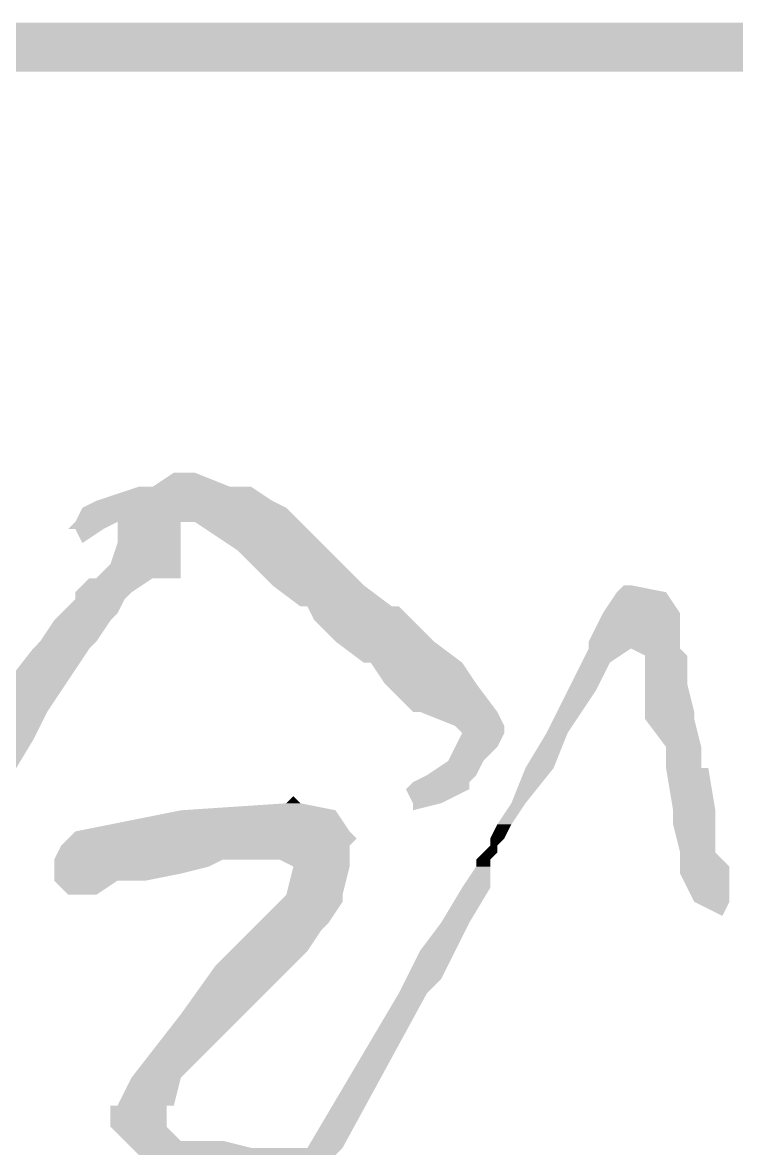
# Model space of a CAD drawing. Header units: millimetres. Extents: x 24 to 410, y 10 to 282.
# Drawn here: x 328.65 to 332.95, y 15.3 to 22.1 of the extents above; entities that cross this region are included whole.
import ezdxf

# ---------------------------------------------------------------- set-up
doc = ezdxf.new("R2010")
doc.units = ezdxf.units.MM
doc.layers.add('Watermark', color=7, linetype='Continuous')

msp = doc.modelspace()

# ---------------------------------------------------------------- hatches: boundary and pattern name
h = msp.add_hatch(color=7)
h.dxf.hatch_style = 2
h.paths.add_polyline_path([(30.098965, 22.098), (30.098965, 21.801667), (410.082965, 22.098)])
h = msp.add_hatch(color=7)
h.dxf.hatch_style = 2
h.paths.add_polyline_path([(30.098965, 21.801667), (410.082965, 22.098), (410.082965, 21.801667)])
at = {"layer": 'Watermark'}
h = msp.add_hatch(color=7, dxfattribs=at)
h.dxf.hatch_style = 2
h.paths.add_polyline_path([(329.565, 19.388667), (329.438, 19.304), (329.903667, 19.304)])
h = msp.add_hatch(color=7, dxfattribs=at)
h.dxf.hatch_style = 2
h.paths.add_polyline_path([(329.565, 19.388667), (329.692, 19.388667), (329.903667, 19.304)])
h = msp.add_hatch(color=7, dxfattribs=at)
h.dxf.hatch_style = 2
h.paths.add_polyline_path([(329.353333, 19.304), (329.099333, 19.219333), (330.157667, 19.219333)])
h = msp.add_hatch(color=7, dxfattribs=at)
h.dxf.hatch_style = 2
h.paths.add_polyline_path([(329.438, 19.304), (329.353333, 19.304), (330.030667, 19.304)])
h = msp.add_hatch(color=7, dxfattribs=at)
h.dxf.hatch_style = 2
h.paths.add_polyline_path([(329.353333, 19.304), (330.030667, 19.304), (330.157667, 19.219333)])
h = msp.add_hatch(color=7, dxfattribs=at)
h.dxf.hatch_style = 2
h.paths.add_polyline_path([(329.438, 19.304), (330.030667, 19.304)])
h = msp.add_hatch(color=7, dxfattribs=at)
h.dxf.hatch_style = 2
h.paths.add_polyline_path([(329.014667, 19.177), (328.972333, 19.092333), (330.327, 19.092333)])
h = msp.add_hatch(color=7, dxfattribs=at)
h.dxf.hatch_style = 2
h.paths.add_polyline_path([(329.099333, 19.219333), (329.014667, 19.177), (330.242333, 19.177)])
h = msp.add_hatch(color=7, dxfattribs=at)
h.dxf.hatch_style = 2
h.paths.add_polyline_path([(329.014667, 19.177), (330.242333, 19.177), (330.327, 19.092333)])
h = msp.add_hatch(color=7, dxfattribs=at)
h.dxf.hatch_style = 2
h.paths.add_polyline_path([(329.099333, 19.219333), (330.157667, 19.219333), (330.242333, 19.177)])
h = msp.add_hatch(color=7, dxfattribs=at)
h.dxf.hatch_style = 2
h.paths.add_polyline_path([(328.972333, 19.092333), (328.93, 19.05), (329.141667, 19.05)])
h = msp.add_hatch(color=7, dxfattribs=at)
h.dxf.hatch_style = 2
h.paths.add_polyline_path([(328.93, 19.05), (329.141667, 19.05)])
h = msp.add_hatch(color=7, dxfattribs=at)
h.dxf.hatch_style = 2
h.paths.add_polyline_path([(328.93, 19.05), (329.141667, 19.05)])
h = msp.add_hatch(color=7, dxfattribs=at)
h.dxf.hatch_style = 2
h.paths.add_polyline_path([(328.972333, 19.092333), (329.226333, 19.092333), (329.141667, 19.05)])
h = msp.add_hatch(color=7, dxfattribs=at)
h.dxf.hatch_style = 2
h.paths.add_polyline_path([(328.972333, 19.05), (329.014667, 18.965333)])
h = msp.add_hatch(color=7, dxfattribs=at)
h.dxf.hatch_style = 2
h.paths.add_polyline_path([(328.972333, 19.05), (329.141667, 19.05), (329.014667, 18.965333)])
h = msp.add_hatch(color=7, dxfattribs=at)
h.dxf.hatch_style = 2
h.paths.add_polyline_path([(329.226333, 19.092333), (330.327, 19.092333)])
h = msp.add_hatch(color=7, dxfattribs=at)
h.dxf.hatch_style = 2
h.paths.add_polyline_path([(329.226333, 19.092333), (330.327, 19.092333)])
h = msp.add_hatch(color=7, dxfattribs=at)
h.dxf.hatch_style = 2
h.paths.add_polyline_path([(329.226333, 19.092333), (329.226333, 19.007667), (329.607333, 19.007667)])
h = msp.add_hatch(color=7, dxfattribs=at)
h.dxf.hatch_style = 2
h.paths.add_polyline_path([(329.226333, 19.092333), (329.607333, 19.092333), (329.607333, 19.007667)])
h = msp.add_hatch(color=7, dxfattribs=at)
h.dxf.hatch_style = 2
h.paths.add_polyline_path([(329.692, 19.092333), (329.946, 18.923), (330.496333, 18.923)])
h = msp.add_hatch(color=7, dxfattribs=at)
h.dxf.hatch_style = 2
h.paths.add_polyline_path([(329.692, 19.092333), (330.327, 19.092333), (330.496333, 18.923)])
h = msp.add_hatch(color=7, dxfattribs=at)
h.dxf.hatch_style = 2
h.paths.add_polyline_path([(329.226333, 18.965333), (329.184, 18.838333), (329.607333, 18.838333)])
h = msp.add_hatch(color=7, dxfattribs=at)
h.dxf.hatch_style = 2
h.paths.add_polyline_path([(329.226333, 19.007667), (329.226333, 18.965333), (329.607333, 18.965333)])
h = msp.add_hatch(color=7, dxfattribs=at)
h.dxf.hatch_style = 2
h.paths.add_polyline_path([(329.226333, 19.007667), (329.607333, 19.007667), (329.607333, 18.965333)])
h = msp.add_hatch(color=7, dxfattribs=at)
h.dxf.hatch_style = 2
h.paths.add_polyline_path([(329.226333, 18.965333), (329.607333, 18.965333), (329.607333, 18.838333)])
h = msp.add_hatch(color=7, dxfattribs=at)
h.dxf.hatch_style = 2
h.paths.add_polyline_path([(329.946, 18.923), (330.030667, 18.838333), (330.581, 18.838333)])
h = msp.add_hatch(color=7, dxfattribs=at)
h.dxf.hatch_style = 2
h.paths.add_polyline_path([(329.946, 18.923), (330.496333, 18.923), (330.581, 18.838333)])
h = msp.add_hatch(color=7, dxfattribs=at)
h.dxf.hatch_style = 2
h.paths.add_polyline_path([(329.184, 18.838333), (329.099333, 18.753667), (329.607333, 18.753667)])
h = msp.add_hatch(color=7, dxfattribs=at)
h.dxf.hatch_style = 2
h.paths.add_polyline_path([(329.184, 18.838333), (329.607333, 18.838333), (329.607333, 18.753667)])
h = msp.add_hatch(color=7, dxfattribs=at)
h.dxf.hatch_style = 2
h.paths.add_polyline_path([(330.030667, 18.838333), (330.581, 18.838333)])
h = msp.add_hatch(color=7, dxfattribs=at)
h.dxf.hatch_style = 2
h.paths.add_polyline_path([(330.030667, 18.838333), (330.581, 18.838333)])
h = msp.add_hatch(color=7, dxfattribs=at)
h.dxf.hatch_style = 2
h.paths.add_polyline_path([(330.030667, 18.838333), (330.157667, 18.711333), (330.708, 18.711333)])
h = msp.add_hatch(color=7, dxfattribs=at)
h.dxf.hatch_style = 2
h.paths.add_polyline_path([(330.030667, 18.838333), (330.581, 18.838333), (330.708, 18.711333)])
h = msp.add_hatch(color=7, dxfattribs=at)
h.dxf.hatch_style = 2
h.paths.add_polyline_path([(329.057, 18.753667), (328.972333, 18.669), (329.311, 18.669)])
h = msp.add_hatch(color=7, dxfattribs=at)
h.dxf.hatch_style = 2
h.paths.add_polyline_path([(329.099333, 18.753667), (329.057, 18.753667), (329.438, 18.753667)])
h = msp.add_hatch(color=7, dxfattribs=at)
h.dxf.hatch_style = 2
h.paths.add_polyline_path([(329.057, 18.753667), (329.438, 18.753667), (329.311, 18.669)])
h = msp.add_hatch(color=7, dxfattribs=at)
h.dxf.hatch_style = 2
h.paths.add_polyline_path([(329.099333, 18.753667), (329.565, 18.753667)])
h = msp.add_hatch(color=7, dxfattribs=at)
h.dxf.hatch_style = 2
h.paths.add_polyline_path([(329.099333, 18.753667), (329.607333, 18.753667), (329.565, 18.753667)])
h = msp.add_hatch(color=7, dxfattribs=at)
h.dxf.hatch_style = 2
h.paths.add_polyline_path([(329.099333, 18.753667), (329.565, 18.753667), (329.438, 18.753667)])
h = msp.add_hatch(color=7, dxfattribs=at)
h.dxf.hatch_style = 2
h.paths.add_polyline_path([(330.157667, 18.711333), (330.708, 18.711333)])
h = msp.add_hatch(color=7, dxfattribs=at)
h.dxf.hatch_style = 2
h.paths.add_polyline_path([(330.157667, 18.711333), (330.708, 18.711333)])
h = msp.add_hatch(color=7, dxfattribs=at)
h.dxf.hatch_style = 2
h.paths.add_polyline_path([(330.157667, 18.711333), (330.327, 18.584333), (330.877333, 18.584333)])
h = msp.add_hatch(color=7, dxfattribs=at)
h.dxf.hatch_style = 2
h.paths.add_polyline_path([(330.157667, 18.711333), (330.708, 18.711333), (330.877333, 18.584333)])
h = msp.add_hatch(color=7, dxfattribs=at)
h.dxf.hatch_style = 2
h.paths.add_polyline_path([(332.274333, 18.711333), (332.232, 18.669), (332.528333, 18.669)])
h = msp.add_hatch(color=7, dxfattribs=at)
h.dxf.hatch_style = 2
h.paths.add_polyline_path([(332.274333, 18.711333), (332.316667, 18.711333)])
h = msp.add_hatch(color=7, dxfattribs=at)
h.dxf.hatch_style = 2
h.paths.add_polyline_path([(332.274333, 18.711333), (332.316667, 18.711333), (332.528333, 18.669)])
h = msp.add_hatch(color=7, dxfattribs=at)
h.dxf.hatch_style = 2
h.paths.add_polyline_path([(328.972333, 18.626667), (328.887667, 18.542), (329.226333, 18.542)])
h = msp.add_hatch(color=7, dxfattribs=at)
h.dxf.hatch_style = 2
h.paths.add_polyline_path([(328.972333, 18.669), (328.972333, 18.626667), (329.268667, 18.626667)])
h = msp.add_hatch(color=7, dxfattribs=at)
h.dxf.hatch_style = 2
h.paths.add_polyline_path([(328.972333, 18.669), (329.311, 18.669), (329.268667, 18.626667)])
h = msp.add_hatch(color=7, dxfattribs=at)
h.dxf.hatch_style = 2
h.paths.add_polyline_path([(328.972333, 18.626667), (329.268667, 18.626667), (329.226333, 18.542)])
h = msp.add_hatch(color=7, dxfattribs=at)
h.dxf.hatch_style = 2
h.paths.add_polyline_path([(332.232, 18.669), (332.147333, 18.542), (332.613, 18.542)])
h = msp.add_hatch(color=7, dxfattribs=at)
h.dxf.hatch_style = 2
h.paths.add_polyline_path([(332.232, 18.669), (332.528333, 18.669), (332.613, 18.542)])
h = msp.add_hatch(color=7, dxfattribs=at)
h.dxf.hatch_style = 2
h.paths.add_polyline_path([(330.327, 18.584333), (330.919667, 18.584333)])
h = msp.add_hatch(color=7, dxfattribs=at)
h.dxf.hatch_style = 2
h.paths.add_polyline_path([(330.327, 18.584333), (330.919667, 18.584333)])
h = msp.add_hatch(color=7, dxfattribs=at)
h.dxf.hatch_style = 2
h.paths.add_polyline_path([(330.369333, 18.584333), (330.411667, 18.499667), (331.004333, 18.499667)])
h = msp.add_hatch(color=7, dxfattribs=at)
h.dxf.hatch_style = 2
h.paths.add_polyline_path([(330.369333, 18.584333), (330.919667, 18.584333), (331.004333, 18.499667)])
h = msp.add_hatch(color=7, dxfattribs=at)
h.dxf.hatch_style = 2
h.paths.add_polyline_path([(328.845333, 18.499667), (328.760667, 18.372667), (329.099333, 18.372667)])
h = msp.add_hatch(color=7, dxfattribs=at)
h.dxf.hatch_style = 2
h.paths.add_polyline_path([(328.887667, 18.542), (328.845333, 18.499667), (329.184, 18.499667)])
h = msp.add_hatch(color=7, dxfattribs=at)
h.dxf.hatch_style = 2
h.paths.add_polyline_path([(328.845333, 18.499667), (329.184, 18.499667), (329.099333, 18.372667)])
h = msp.add_hatch(color=7, dxfattribs=at)
h.dxf.hatch_style = 2
h.paths.add_polyline_path([(328.887667, 18.542), (329.226333, 18.542), (329.184, 18.499667)])
h = msp.add_hatch(color=7, dxfattribs=at)
h.dxf.hatch_style = 2
h.paths.add_polyline_path([(330.411667, 18.499667), (330.496333, 18.415), (331.089, 18.415)])
h = msp.add_hatch(color=7, dxfattribs=at)
h.dxf.hatch_style = 2
h.paths.add_polyline_path([(330.411667, 18.499667), (331.004333, 18.499667), (331.089, 18.415)])
h = msp.add_hatch(color=7, dxfattribs=at)
h.dxf.hatch_style = 2
h.paths.add_polyline_path([(332.147333, 18.542), (332.062667, 18.372667), (332.613, 18.372667)])
h = msp.add_hatch(color=7, dxfattribs=at)
h.dxf.hatch_style = 2
h.paths.add_polyline_path([(332.147333, 18.542), (332.613, 18.542), (332.613, 18.372667)])
h = msp.add_hatch(color=7, dxfattribs=at)
h.dxf.hatch_style = 2
h.paths.add_polyline_path([(330.496333, 18.415), (330.538667, 18.372667), (331.131333, 18.372667)])
h = msp.add_hatch(color=7, dxfattribs=at)
h.dxf.hatch_style = 2
h.paths.add_polyline_path([(330.496333, 18.415), (331.089, 18.415), (331.131333, 18.372667)])
h = msp.add_hatch(color=7, dxfattribs=at)
h.dxf.hatch_style = 2
h.paths.add_polyline_path([(328.760667, 18.372667), (328.718333, 18.330333), (329.057, 18.330333)])
h = msp.add_hatch(color=7, dxfattribs=at)
h.dxf.hatch_style = 2
h.paths.add_polyline_path([(328.760667, 18.372667), (329.099333, 18.372667), (329.057, 18.330333)])
h = msp.add_hatch(color=7, dxfattribs=at)
h.dxf.hatch_style = 2
h.paths.add_polyline_path([(330.538667, 18.372667), (330.708, 18.245667), (331.300667, 18.245667)])
h = msp.add_hatch(color=7, dxfattribs=at)
h.dxf.hatch_style = 2
h.paths.add_polyline_path([(330.538667, 18.372667), (331.131333, 18.372667), (331.300667, 18.245667)])
h = msp.add_hatch(color=7, dxfattribs=at)
h.dxf.hatch_style = 2
h.paths.add_polyline_path([(332.062667, 18.372667), (332.062667, 18.330333), (332.613, 18.330333)])
h = msp.add_hatch(color=7, dxfattribs=at)
h.dxf.hatch_style = 2
h.paths.add_polyline_path([(332.062667, 18.372667), (332.613, 18.372667), (332.613, 18.330333)])
h = msp.add_hatch(color=7, dxfattribs=at)
h.dxf.hatch_style = 2
h.paths.add_polyline_path([(328.718333, 18.330333), (328.422, 17.949333), (328.803, 17.949333)])
h = msp.add_hatch(color=7, dxfattribs=at)
h.dxf.hatch_style = 2
h.paths.add_polyline_path([(328.718333, 18.330333), (329.057, 18.330333), (328.803, 17.949333)])
h = msp.add_hatch(color=7, dxfattribs=at)
h.dxf.hatch_style = 2
h.paths.add_polyline_path([(332.062667, 18.330333), (332.020333, 18.245667), (332.189667, 18.245667)])
h = msp.add_hatch(color=7, dxfattribs=at)
h.dxf.hatch_style = 2
h.paths.add_polyline_path([(332.062667, 18.330333), (332.316667, 18.330333), (332.189667, 18.245667)])
h = msp.add_hatch(color=7, dxfattribs=at)
h.dxf.hatch_style = 2
h.paths.add_polyline_path([(332.316667, 18.330333), (332.401333, 18.288), (332.655333, 18.288)])
h = msp.add_hatch(color=7, dxfattribs=at)
h.dxf.hatch_style = 2
h.paths.add_polyline_path([(332.316667, 18.330333), (332.613, 18.330333), (332.655333, 18.288)])
h = msp.add_hatch(color=7, dxfattribs=at)
h.dxf.hatch_style = 2
h.paths.add_polyline_path([(332.401333, 18.288), (332.401333, 18.161), (332.655333, 18.161)])
h = msp.add_hatch(color=7, dxfattribs=at)
h.dxf.hatch_style = 2
h.paths.add_polyline_path([(332.401333, 18.288), (332.655333, 18.288), (332.655333, 18.161)])
h = msp.add_hatch(color=7, dxfattribs=at)
h.dxf.hatch_style = 2
h.paths.add_polyline_path([(330.708, 18.245667), (331.300667, 18.245667)])
h = msp.add_hatch(color=7, dxfattribs=at)
h.dxf.hatch_style = 2
h.paths.add_polyline_path([(330.708, 18.245667), (331.300667, 18.245667)])
h = msp.add_hatch(color=7, dxfattribs=at)
h.dxf.hatch_style = 2
h.paths.add_polyline_path([(330.750333, 18.245667), (330.835, 18.118667), (331.385333, 18.118667)])
h = msp.add_hatch(color=7, dxfattribs=at)
h.dxf.hatch_style = 2
h.paths.add_polyline_path([(330.750333, 18.245667), (331.300667, 18.245667), (331.385333, 18.118667)])
h = msp.add_hatch(color=7, dxfattribs=at)
h.dxf.hatch_style = 2
h.paths.add_polyline_path([(332.020333, 18.245667), (331.935667, 18.076333), (332.105, 18.076333)])
h = msp.add_hatch(color=7, dxfattribs=at)
h.dxf.hatch_style = 2
h.paths.add_polyline_path([(332.020333, 18.245667), (332.189667, 18.245667), (332.105, 18.076333)])
h = msp.add_hatch(color=7, dxfattribs=at)
h.dxf.hatch_style = 2
h.paths.add_polyline_path([(332.401333, 18.161), (332.401333, 18.118667), (332.655333, 18.118667)])
h = msp.add_hatch(color=7, dxfattribs=at)
h.dxf.hatch_style = 2
h.paths.add_polyline_path([(332.401333, 18.161), (332.655333, 18.161), (332.655333, 18.118667)])
h = msp.add_hatch(color=7, dxfattribs=at)
h.dxf.hatch_style = 2
h.paths.add_polyline_path([(330.835, 18.118667), (331.385333, 18.118667)])
h = msp.add_hatch(color=7, dxfattribs=at)
h.dxf.hatch_style = 2
h.paths.add_polyline_path([(330.835, 18.118667), (331.385333, 18.118667)])
h = msp.add_hatch(color=7, dxfattribs=at)
h.dxf.hatch_style = 2
h.paths.add_polyline_path([(330.835, 18.118667), (331.004333, 17.949333), (331.512333, 17.949333)])
h = msp.add_hatch(color=7, dxfattribs=at)
h.dxf.hatch_style = 2
h.paths.add_polyline_path([(330.835, 18.118667), (331.385333, 18.118667), (331.512333, 17.949333)])
h = msp.add_hatch(color=7, dxfattribs=at)
h.dxf.hatch_style = 2
h.paths.add_polyline_path([(331.935667, 18.076333), (331.808667, 17.822333), (331.935667, 17.822333)])
h = msp.add_hatch(color=7, dxfattribs=at)
h.dxf.hatch_style = 2
h.paths.add_polyline_path([(331.935667, 18.076333), (332.105, 18.076333), (331.935667, 17.822333)])
h = msp.add_hatch(color=7, dxfattribs=at)
h.dxf.hatch_style = 2
h.paths.add_polyline_path([(332.401333, 18.118667), (332.401333, 17.949333), (332.697667, 17.949333)])
h = msp.add_hatch(color=7, dxfattribs=at)
h.dxf.hatch_style = 2
h.paths.add_polyline_path([(332.401333, 18.118667), (332.655333, 18.118667), (332.697667, 17.949333)])
h = msp.add_hatch(color=7, dxfattribs=at)
h.dxf.hatch_style = 2
h.paths.add_polyline_path([(328.422, 17.949333), (328.295, 17.78), (328.718333, 17.78)])
h = msp.add_hatch(color=7, dxfattribs=at)
h.dxf.hatch_style = 2
h.paths.add_polyline_path([(328.422, 17.949333), (328.803, 17.949333), (328.718333, 17.78)])
h = msp.add_hatch(color=7, dxfattribs=at)
h.dxf.hatch_style = 2
h.paths.add_polyline_path([(331.004333, 17.949333), (331.512333, 17.949333)])
h = msp.add_hatch(color=7, dxfattribs=at)
h.dxf.hatch_style = 2
h.paths.add_polyline_path([(331.004333, 17.949333), (331.512333, 17.949333)])
h = msp.add_hatch(color=7, dxfattribs=at)
h.dxf.hatch_style = 2
h.paths.add_polyline_path([(331.046667, 17.949333), (331.258333, 17.864667), (331.554667, 17.864667)])
h = msp.add_hatch(color=7, dxfattribs=at)
h.dxf.hatch_style = 2
h.paths.add_polyline_path([(331.046667, 17.949333), (331.512333, 17.949333), (331.554667, 17.864667)])
h = msp.add_hatch(color=7, dxfattribs=at)
h.dxf.hatch_style = 2
h.paths.add_polyline_path([(332.401333, 17.949333), (332.401333, 17.907), (332.697667, 17.907)])
h = msp.add_hatch(color=7, dxfattribs=at)
h.dxf.hatch_style = 2
h.paths.add_polyline_path([(332.401333, 17.949333), (332.697667, 17.949333), (332.697667, 17.907)])
h = msp.add_hatch(color=7, dxfattribs=at)
h.dxf.hatch_style = 2
h.paths.add_polyline_path([(332.401333, 17.907), (332.528333, 17.737667), (332.74, 17.737667)])
h = msp.add_hatch(color=7, dxfattribs=at)
h.dxf.hatch_style = 2
h.paths.add_polyline_path([(332.401333, 17.907), (332.697667, 17.907), (332.74, 17.737667)])
h = msp.add_hatch(color=7, dxfattribs=at)
h.dxf.hatch_style = 2
h.paths.add_polyline_path([(331.258333, 17.864667), (331.300667, 17.822333), (331.554667, 17.822333)])
h = msp.add_hatch(color=7, dxfattribs=at)
h.dxf.hatch_style = 2
h.paths.add_polyline_path([(331.258333, 17.864667), (331.554667, 17.864667), (331.554667, 17.822333)])
h = msp.add_hatch(color=7, dxfattribs=at)
h.dxf.hatch_style = 2
h.paths.add_polyline_path([(331.300667, 17.822333), (331.258333, 17.737667), (331.512333, 17.737667)])
h = msp.add_hatch(color=7, dxfattribs=at)
h.dxf.hatch_style = 2
h.paths.add_polyline_path([(331.300667, 17.822333), (331.554667, 17.822333)])
h = msp.add_hatch(color=7, dxfattribs=at)
h.dxf.hatch_style = 2
h.paths.add_polyline_path([(331.300667, 17.822333), (331.554667, 17.822333)])
h = msp.add_hatch(color=7, dxfattribs=at)
h.dxf.hatch_style = 2
h.paths.add_polyline_path([(331.300667, 17.822333), (331.554667, 17.822333), (331.512333, 17.737667)])
h = msp.add_hatch(color=7, dxfattribs=at)
h.dxf.hatch_style = 2
h.paths.add_polyline_path([(331.808667, 17.822333), (331.681667, 17.610667), (331.851, 17.610667)])
h = msp.add_hatch(color=7, dxfattribs=at)
h.dxf.hatch_style = 2
h.paths.add_polyline_path([(331.808667, 17.822333), (331.935667, 17.822333), (331.851, 17.610667)])
h = msp.add_hatch(color=7, dxfattribs=at)
h.dxf.hatch_style = 2
h.paths.add_polyline_path([(328.295, 17.78), (328.718333, 17.78), (328.591333, 17.568333)])
h = msp.add_hatch(color=7, dxfattribs=at)
h.dxf.hatch_style = 2
h.paths.add_polyline_path([(331.258333, 17.737667), (331.216, 17.653), (331.427667, 17.653)])
h = msp.add_hatch(color=7, dxfattribs=at)
h.dxf.hatch_style = 2
h.paths.add_polyline_path([(331.258333, 17.737667), (331.512333, 17.737667), (331.427667, 17.653)])
h = msp.add_hatch(color=7, dxfattribs=at)
h.dxf.hatch_style = 2
h.paths.add_polyline_path([(332.528333, 17.737667), (332.528333, 17.610667), (332.74, 17.610667)])
h = msp.add_hatch(color=7, dxfattribs=at)
h.dxf.hatch_style = 2
h.paths.add_polyline_path([(332.528333, 17.737667), (332.74, 17.737667), (332.74, 17.610667)])
h = msp.add_hatch(color=7, dxfattribs=at)
h.dxf.hatch_style = 2
h.paths.add_polyline_path([(331.216, 17.653), (331.089, 17.568333), (331.385333, 17.568333)])
h = msp.add_hatch(color=7, dxfattribs=at)
h.dxf.hatch_style = 2
h.paths.add_polyline_path([(331.216, 17.653), (331.427667, 17.653), (331.385333, 17.568333)])
h = msp.add_hatch(color=7, dxfattribs=at)
h.dxf.hatch_style = 2
h.paths.add_polyline_path([(331.681667, 17.610667), (331.597, 17.399), (331.681667, 17.399)])
h = msp.add_hatch(color=7, dxfattribs=at)
h.dxf.hatch_style = 2
h.paths.add_polyline_path([(331.681667, 17.610667), (331.851, 17.610667), (331.681667, 17.399)])
h = msp.add_hatch(color=7, dxfattribs=at)
h.dxf.hatch_style = 2
h.paths.add_polyline_path([(332.528333, 17.610667), (332.782333, 17.610667)])
h = msp.add_hatch(color=7, dxfattribs=at)
h.dxf.hatch_style = 2
h.paths.add_polyline_path([(332.528333, 17.610667), (332.782333, 17.610667)])
h = msp.add_hatch(color=7, dxfattribs=at)
h.dxf.hatch_style = 2
h.paths.add_polyline_path([(332.528333, 17.610667), (332.570667, 17.356667), (332.824667, 17.356667)])
h = msp.add_hatch(color=7, dxfattribs=at)
h.dxf.hatch_style = 2
h.paths.add_polyline_path([(332.528333, 17.610667), (332.782333, 17.610667), (332.824667, 17.356667)])
h = msp.add_hatch(color=7, dxfattribs=at)
h.dxf.hatch_style = 2
h.paths.add_polyline_path([(331.089, 17.568333), (331.004333, 17.526), (331.343, 17.526)])
h = msp.add_hatch(color=7, dxfattribs=at)
h.dxf.hatch_style = 2
h.paths.add_polyline_path([(331.089, 17.568333), (331.385333, 17.568333), (331.343, 17.526)])
h = msp.add_hatch(color=7, dxfattribs=at)
h.dxf.hatch_style = 2
h.paths.add_polyline_path([(331.004333, 17.526), (330.962, 17.483667), (331.343, 17.483667)])
h = msp.add_hatch(color=7, dxfattribs=at)
h.dxf.hatch_style = 2
h.paths.add_polyline_path([(330.962, 17.483667), (331.343, 17.483667)])
h = msp.add_hatch(color=7, dxfattribs=at)
h.dxf.hatch_style = 2
h.paths.add_polyline_path([(330.962, 17.483667), (331.343, 17.483667)])
h = msp.add_hatch(color=7, dxfattribs=at)
h.dxf.hatch_style = 2
h.paths.add_polyline_path([(330.962, 17.483667), (331.004333, 17.399), (331.173667, 17.399)])
h = msp.add_hatch(color=7, dxfattribs=at)
h.dxf.hatch_style = 2
h.paths.add_polyline_path([(330.962, 17.483667), (331.343, 17.483667), (331.173667, 17.399)])
h = msp.add_hatch(color=7, dxfattribs=at)
h.dxf.hatch_style = 2
h.paths.add_polyline_path([(331.004333, 17.526), (331.343, 17.526), (331.343, 17.483667)])
h = msp.add_hatch(color=7, dxfattribs=at)
h.dxf.hatch_style = 2
h.paths.add_polyline_path([(330.242333, 17.399), (329.607333, 17.356667), (330.538667, 17.356667)])
h = msp.add_hatch(color=7, dxfattribs=at)
h.dxf.hatch_style = 2
h.paths.add_polyline_path([(330.284667, 17.441333), (330.242333, 17.399), (330.327, 17.399)])
h = msp.add_hatch(color=7, dxfattribs=at)
h.dxf.hatch_style = 2
h.paths.add_polyline_path([(330.242333, 17.399), (330.327, 17.399), (330.538667, 17.356667)])
h = msp.add_hatch(color=7, dxfattribs=at)
h.dxf.hatch_style = 2
h.paths.add_polyline_path([(331.004333, 17.399), (331.173667, 17.399), (331.004333, 17.356667)])
h = msp.add_hatch(color=7, dxfattribs=at)
h.dxf.hatch_style = 2
h.paths.add_polyline_path([(331.597, 17.399), (331.512333, 17.272), (331.597, 17.272)])
h = msp.add_hatch(color=7, dxfattribs=at)
h.dxf.hatch_style = 2
h.paths.add_polyline_path([(331.597, 17.399), (331.681667, 17.399), (331.597, 17.272)])
h = msp.add_hatch(color=7, dxfattribs=at)
h.dxf.hatch_style = 2
h.paths.add_polyline_path([(329.607333, 17.356667), (328.972333, 17.229667), (330.623333, 17.229667)])
h = msp.add_hatch(color=7, dxfattribs=at)
h.dxf.hatch_style = 2
h.paths.add_polyline_path([(329.607333, 17.356667), (330.538667, 17.356667), (330.623333, 17.229667)])
h = msp.add_hatch(color=7, dxfattribs=at)
h.dxf.hatch_style = 2
h.paths.add_polyline_path([(332.570667, 17.356667), (332.570667, 17.272), (332.824667, 17.272)])
h = msp.add_hatch(color=7, dxfattribs=at)
h.dxf.hatch_style = 2
h.paths.add_polyline_path([(332.570667, 17.356667), (332.824667, 17.356667), (332.824667, 17.272)])
h = msp.add_hatch(color=7, dxfattribs=at)
h.dxf.hatch_style = 2
h.paths.add_polyline_path([(331.512333, 17.272), (331.47, 17.187333), (331.554667, 17.187333)])
h = msp.add_hatch(color=7, dxfattribs=at)
h.dxf.hatch_style = 2
h.paths.add_polyline_path([(331.512333, 17.272), (331.597, 17.272), (331.554667, 17.187333)])
h = msp.add_hatch(color=7, dxfattribs=at)
h.dxf.hatch_style = 2
h.paths.add_polyline_path([(332.570667, 17.272), (332.613, 17.102667), (332.824667, 17.102667)])
h = msp.add_hatch(color=7, dxfattribs=at)
h.dxf.hatch_style = 2
h.paths.add_polyline_path([(332.570667, 17.272), (332.824667, 17.272), (332.824667, 17.102667)])
h = msp.add_hatch(color=7, dxfattribs=at)
h.dxf.hatch_style = 2
h.paths.add_polyline_path([(328.972333, 17.229667), (328.93, 17.187333), (330.665667, 17.187333)])
h = msp.add_hatch(color=7, dxfattribs=at)
h.dxf.hatch_style = 2
h.paths.add_polyline_path([(328.972333, 17.229667), (330.623333, 17.229667), (330.665667, 17.187333)])
h = msp.add_hatch(color=7, dxfattribs=at)
h.dxf.hatch_style = 2
h.paths.add_polyline_path([(328.887667, 17.145), (328.845333, 17.060333), (330.623333, 17.060333)])
h = msp.add_hatch(color=7, dxfattribs=at)
h.dxf.hatch_style = 2
h.paths.add_polyline_path([(328.93, 17.187333), (328.887667, 17.145), (330.623333, 17.145)])
h = msp.add_hatch(color=7, dxfattribs=at)
h.dxf.hatch_style = 2
h.paths.add_polyline_path([(328.887667, 17.145), (330.623333, 17.145), (330.623333, 17.060333)])
h = msp.add_hatch(color=7, dxfattribs=at)
h.dxf.hatch_style = 2
h.paths.add_polyline_path([(328.93, 17.187333), (330.665667, 17.187333), (330.623333, 17.145)])
h = msp.add_hatch(color=7, dxfattribs=at)
h.dxf.hatch_style = 2
h.paths.add_polyline_path([(331.47, 17.145), (331.427667, 17.102667), (331.512333, 17.102667)])
h = msp.add_hatch(color=7, dxfattribs=at)
h.dxf.hatch_style = 2
h.paths.add_polyline_path([(331.47, 17.187333), (331.47, 17.145), (331.512333, 17.145)])
h = msp.add_hatch(color=7, dxfattribs=at)
h.dxf.hatch_style = 2
h.paths.add_polyline_path([(331.47, 17.187333), (331.554667, 17.187333), (331.512333, 17.145)])
h = msp.add_hatch(color=7, dxfattribs=at)
h.dxf.hatch_style = 2
h.paths.add_polyline_path([(331.47, 17.145), (331.512333, 17.145), (331.512333, 17.102667)])
h = msp.add_hatch(color=7, dxfattribs=at)
h.dxf.hatch_style = 2
h.paths.add_polyline_path([(328.845333, 17.060333), (330.073, 17.060333)])
h = msp.add_hatch(color=7, dxfattribs=at)
h.dxf.hatch_style = 2
h.paths.add_polyline_path([(328.845333, 17.060333), (330.2, 17.060333), (330.073, 17.060333)])
h = msp.add_hatch(color=7, dxfattribs=at)
h.dxf.hatch_style = 2
h.paths.add_polyline_path([(328.845333, 17.060333), (329.903667, 17.060333)])
h = msp.add_hatch(color=7, dxfattribs=at)
h.dxf.hatch_style = 2
h.paths.add_polyline_path([(328.845333, 17.060333), (330.073, 17.060333), (329.903667, 17.060333)])
h = msp.add_hatch(color=7, dxfattribs=at)
h.dxf.hatch_style = 2
h.paths.add_polyline_path([(328.845333, 17.060333), (329.861333, 17.060333)])
h = msp.add_hatch(color=7, dxfattribs=at)
h.dxf.hatch_style = 2
h.paths.add_polyline_path([(328.845333, 17.060333), (329.903667, 17.060333), (329.861333, 17.060333)])
h = msp.add_hatch(color=7, dxfattribs=at)
h.dxf.hatch_style = 2
h.paths.add_polyline_path([(328.845333, 17.060333), (328.845333, 17.018), (329.776667, 17.018)])
h = msp.add_hatch(color=7, dxfattribs=at)
h.dxf.hatch_style = 2
h.paths.add_polyline_path([(328.845333, 17.060333), (329.861333, 17.060333), (329.776667, 17.018)])
h = msp.add_hatch(color=7, dxfattribs=at)
h.dxf.hatch_style = 2
h.paths.add_polyline_path([(330.2, 17.060333), (330.284667, 17.018), (330.623333, 17.018)])
h = msp.add_hatch(color=7, dxfattribs=at)
h.dxf.hatch_style = 2
h.paths.add_polyline_path([(330.2, 17.060333), (330.623333, 17.060333), (330.623333, 17.018)])
h = msp.add_hatch(color=7, dxfattribs=at)
h.dxf.hatch_style = 2
h.paths.add_polyline_path([(331.427667, 17.102667), (331.385333, 17.060333), (331.47, 17.060333)])
h = msp.add_hatch(color=7, dxfattribs=at)
h.dxf.hatch_style = 2
h.paths.add_polyline_path([(331.385333, 17.060333), (331.385333, 17.018), (331.47, 17.018)])
h = msp.add_hatch(color=7, dxfattribs=at)
h.dxf.hatch_style = 2
h.paths.add_polyline_path([(331.385333, 17.060333), (331.47, 17.060333), (331.47, 17.018)])
h = msp.add_hatch(color=7, dxfattribs=at)
h.dxf.hatch_style = 2
h.paths.add_polyline_path([(331.427667, 17.102667), (331.512333, 17.102667), (331.47, 17.060333)])
h = msp.add_hatch(color=7, dxfattribs=at)
h.dxf.hatch_style = 2
h.paths.add_polyline_path([(332.613, 17.102667), (332.613, 17.018), (332.909333, 17.018)])
h = msp.add_hatch(color=7, dxfattribs=at)
h.dxf.hatch_style = 2
h.paths.add_polyline_path([(332.613, 17.102667), (332.824667, 17.102667), (332.909333, 17.018)])
h = msp.add_hatch(color=7, dxfattribs=at)
h.dxf.hatch_style = 2
h.paths.add_polyline_path([(328.845333, 17.018), (328.845333, 16.975667), (329.607333, 16.975667)])
h = msp.add_hatch(color=7, dxfattribs=at)
h.dxf.hatch_style = 2
h.paths.add_polyline_path([(328.845333, 17.018), (329.776667, 17.018), (329.607333, 16.975667)])
h = msp.add_hatch(color=7, dxfattribs=at)
h.dxf.hatch_style = 2
h.paths.add_polyline_path([(330.284667, 17.018), (330.242333, 16.848667), (330.581, 16.848667)])
h = msp.add_hatch(color=7, dxfattribs=at)
h.dxf.hatch_style = 2
h.paths.add_polyline_path([(330.284667, 17.018), (330.623333, 17.018), (330.581, 16.848667)])
h = msp.add_hatch(color=7, dxfattribs=at)
h.dxf.hatch_style = 2
h.paths.add_polyline_path([(331.385333, 17.018), (331.300667, 16.891), (331.47, 16.891)])
h = msp.add_hatch(color=7, dxfattribs=at)
h.dxf.hatch_style = 2
h.paths.add_polyline_path([(331.385333, 17.018), (331.47, 17.018), (331.47, 16.891)])
h = msp.add_hatch(color=7, dxfattribs=at)
h.dxf.hatch_style = 2
h.paths.add_polyline_path([(332.613, 17.018), (332.613, 16.975667), (332.909333, 16.975667)])
h = msp.add_hatch(color=7, dxfattribs=at)
h.dxf.hatch_style = 2
h.paths.add_polyline_path([(332.613, 17.018), (332.909333, 17.018), (332.909333, 16.975667)])
h = msp.add_hatch(color=7, dxfattribs=at)
h.dxf.hatch_style = 2
h.paths.add_polyline_path([(328.845333, 16.975667), (328.845333, 16.933333), (329.395667, 16.933333)])
h = msp.add_hatch(color=7, dxfattribs=at)
h.dxf.hatch_style = 2
h.paths.add_polyline_path([(328.845333, 16.975667), (329.607333, 16.975667), (329.395667, 16.933333)])
h = msp.add_hatch(color=7, dxfattribs=at)
h.dxf.hatch_style = 2
h.paths.add_polyline_path([(328.845333, 16.933333), (329.226333, 16.933333)])
h = msp.add_hatch(color=7, dxfattribs=at)
h.dxf.hatch_style = 2
h.paths.add_polyline_path([(328.845333, 16.933333), (329.395667, 16.933333), (329.226333, 16.933333)])
h = msp.add_hatch(color=7, dxfattribs=at)
h.dxf.hatch_style = 2
h.paths.add_polyline_path([(328.845333, 16.933333), (329.226333, 16.933333)])
h = msp.add_hatch(color=7, dxfattribs=at)
h.dxf.hatch_style = 2
h.paths.add_polyline_path([(328.845333, 16.933333), (329.226333, 16.933333)])
h = msp.add_hatch(color=7, dxfattribs=at)
h.dxf.hatch_style = 2
h.paths.add_polyline_path([(328.845333, 16.933333), (328.93, 16.848667), (329.099333, 16.848667)])
h = msp.add_hatch(color=7, dxfattribs=at)
h.dxf.hatch_style = 2
h.paths.add_polyline_path([(328.845333, 16.933333), (329.226333, 16.933333), (329.099333, 16.848667)])
h = msp.add_hatch(color=7, dxfattribs=at)
h.dxf.hatch_style = 2
h.paths.add_polyline_path([(332.613, 16.975667), (332.697667, 16.806333), (332.909333, 16.806333)])
h = msp.add_hatch(color=7, dxfattribs=at)
h.dxf.hatch_style = 2
h.paths.add_polyline_path([(332.613, 16.975667), (332.909333, 16.975667), (332.909333, 16.806333)])
h = msp.add_hatch(color=7, dxfattribs=at)
h.dxf.hatch_style = 2
h.paths.add_polyline_path([(331.300667, 16.891), (331.173667, 16.679333), (331.343, 16.679333)])
h = msp.add_hatch(color=7, dxfattribs=at)
h.dxf.hatch_style = 2
h.paths.add_polyline_path([(331.300667, 16.891), (331.47, 16.891), (331.343, 16.679333)])
h = msp.add_hatch(color=7, dxfattribs=at)
h.dxf.hatch_style = 2
h.paths.add_polyline_path([(328.93, 16.848667), (329.014667, 16.848667), (328.972333, 16.848667)])
h = msp.add_hatch(color=7, dxfattribs=at)
h.dxf.hatch_style = 2
h.paths.add_polyline_path([(328.93, 16.848667), (329.014667, 16.848667)])
h = msp.add_hatch(color=7, dxfattribs=at)
h.dxf.hatch_style = 2
h.paths.add_polyline_path([(328.93, 16.848667), (329.099333, 16.848667), (329.014667, 16.848667)])
h = msp.add_hatch(color=7, dxfattribs=at)
h.dxf.hatch_style = 2
h.paths.add_polyline_path([(330.2, 16.806333), (330.073, 16.679333), (330.496333, 16.679333)])
h = msp.add_hatch(color=7, dxfattribs=at)
h.dxf.hatch_style = 2
h.paths.add_polyline_path([(330.242333, 16.848667), (330.2, 16.806333), (330.581, 16.806333)])
h = msp.add_hatch(color=7, dxfattribs=at)
h.dxf.hatch_style = 2
h.paths.add_polyline_path([(330.2, 16.806333), (330.581, 16.806333)])
h = msp.add_hatch(color=7, dxfattribs=at)
h.dxf.hatch_style = 2
h.paths.add_polyline_path([(330.2, 16.806333), (330.581, 16.806333)])
h = msp.add_hatch(color=7, dxfattribs=at)
h.dxf.hatch_style = 2
h.paths.add_polyline_path([(330.2, 16.806333), (330.581, 16.806333), (330.496333, 16.679333)])
h = msp.add_hatch(color=7, dxfattribs=at)
h.dxf.hatch_style = 2
h.paths.add_polyline_path([(330.242333, 16.848667), (330.581, 16.848667), (330.581, 16.806333)])
h = msp.add_hatch(color=7, dxfattribs=at)
h.dxf.hatch_style = 2
h.paths.add_polyline_path([(332.697667, 16.806333), (332.909333, 16.806333)])
h = msp.add_hatch(color=7, dxfattribs=at)
h.dxf.hatch_style = 2
h.paths.add_polyline_path([(332.697667, 16.806333), (332.909333, 16.806333)])
h = msp.add_hatch(color=7, dxfattribs=at)
h.dxf.hatch_style = 2
h.paths.add_polyline_path([(332.697667, 16.806333), (332.867, 16.721667)])
h = msp.add_hatch(color=7, dxfattribs=at)
h.dxf.hatch_style = 2
h.paths.add_polyline_path([(332.697667, 16.806333), (332.909333, 16.806333), (332.867, 16.721667)])
h = msp.add_hatch(color=7, dxfattribs=at)
h.dxf.hatch_style = 2
h.paths.add_polyline_path([(330.073, 16.679333), (330.030667, 16.637), (330.454, 16.637)])
h = msp.add_hatch(color=7, dxfattribs=at)
h.dxf.hatch_style = 2
h.paths.add_polyline_path([(330.073, 16.679333), (330.496333, 16.679333), (330.454, 16.637)])
h = msp.add_hatch(color=7, dxfattribs=at)
h.dxf.hatch_style = 2
h.paths.add_polyline_path([(331.173667, 16.679333), (331.046667, 16.51), (331.258333, 16.51)])
h = msp.add_hatch(color=7, dxfattribs=at)
h.dxf.hatch_style = 2
h.paths.add_polyline_path([(331.173667, 16.679333), (331.343, 16.679333), (331.258333, 16.51)])
h = msp.add_hatch(color=7, dxfattribs=at)
h.dxf.hatch_style = 2
h.paths.add_polyline_path([(330.030667, 16.637), (329.903667, 16.51), (330.369333, 16.51)])
h = msp.add_hatch(color=7, dxfattribs=at)
h.dxf.hatch_style = 2
h.paths.add_polyline_path([(330.030667, 16.637), (330.454, 16.637), (330.369333, 16.51)])
h = msp.add_hatch(color=7, dxfattribs=at)
h.dxf.hatch_style = 2
h.paths.add_polyline_path([(329.903667, 16.51), (329.819, 16.425333), (330.284667, 16.425333)])
h = msp.add_hatch(color=7, dxfattribs=at)
h.dxf.hatch_style = 2
h.paths.add_polyline_path([(329.903667, 16.51), (330.369333, 16.51), (330.284667, 16.425333)])
h = msp.add_hatch(color=7, dxfattribs=at)
h.dxf.hatch_style = 2
h.paths.add_polyline_path([(331.046667, 16.51), (330.962, 16.340667), (331.173667, 16.340667)])
h = msp.add_hatch(color=7, dxfattribs=at)
h.dxf.hatch_style = 2
h.paths.add_polyline_path([(331.046667, 16.51), (331.258333, 16.51), (331.173667, 16.340667)])
h = msp.add_hatch(color=7, dxfattribs=at)
h.dxf.hatch_style = 2
h.paths.add_polyline_path([(329.819, 16.425333), (329.607333, 16.129), (329.988333, 16.129)])
h = msp.add_hatch(color=7, dxfattribs=at)
h.dxf.hatch_style = 2
h.paths.add_polyline_path([(329.819, 16.425333), (330.284667, 16.425333), (329.988333, 16.129)])
h = msp.add_hatch(color=7, dxfattribs=at)
h.dxf.hatch_style = 2
h.paths.add_polyline_path([(330.962, 16.340667), (330.919667, 16.256), (331.089, 16.256)])
h = msp.add_hatch(color=7, dxfattribs=at)
h.dxf.hatch_style = 2
h.paths.add_polyline_path([(330.962, 16.340667), (331.173667, 16.340667), (331.089, 16.256)])
h = msp.add_hatch(color=7, dxfattribs=at)
h.dxf.hatch_style = 2
h.paths.add_polyline_path([(330.919667, 16.256), (330.369333, 15.324667), (330.581, 15.324667)])
h = msp.add_hatch(color=7, dxfattribs=at)
h.dxf.hatch_style = 2
h.paths.add_polyline_path([(330.919667, 16.256), (331.089, 16.256), (330.581, 15.324667)])
h = msp.add_hatch(color=7, dxfattribs=at)
h.dxf.hatch_style = 2
h.paths.add_polyline_path([(329.607333, 16.129), (329.311, 15.748), (329.607333, 15.748)])
h = msp.add_hatch(color=7, dxfattribs=at)
h.dxf.hatch_style = 2
h.paths.add_polyline_path([(329.607333, 16.129), (329.988333, 16.129), (329.607333, 15.748)])
h = msp.add_hatch(color=7, dxfattribs=at)
h.dxf.hatch_style = 2
h.paths.add_polyline_path([(329.311, 15.748), (329.226333, 15.578667), (329.565, 15.578667)])
h = msp.add_hatch(color=7, dxfattribs=at)
h.dxf.hatch_style = 2
h.paths.add_polyline_path([(329.311, 15.748), (329.607333, 15.748), (329.565, 15.578667)])
h = msp.add_hatch(color=7, dxfattribs=at)
h.dxf.hatch_style = 2
h.paths.add_polyline_path([(329.226333, 15.578667), (329.184, 15.578667), (329.522667, 15.578667)])
h = msp.add_hatch(color=7, dxfattribs=at)
h.dxf.hatch_style = 2
h.paths.add_polyline_path([(329.184, 15.578667), (329.184, 15.494), (329.522667, 15.494)])
h = msp.add_hatch(color=7, dxfattribs=at)
h.dxf.hatch_style = 2
h.paths.add_polyline_path([(329.184, 15.578667), (329.522667, 15.578667), (329.522667, 15.494)])
h = msp.add_hatch(color=7, dxfattribs=at)
h.dxf.hatch_style = 2
h.paths.add_polyline_path([(329.226333, 15.578667), (329.565, 15.578667), (329.522667, 15.578667)])
h = msp.add_hatch(color=7, dxfattribs=at)
h.dxf.hatch_style = 2
h.paths.add_polyline_path([(329.184, 15.494), (329.184, 15.451667), (329.522667, 15.451667)])
h = msp.add_hatch(color=7, dxfattribs=at)
h.dxf.hatch_style = 2
h.paths.add_polyline_path([(329.184, 15.494), (329.522667, 15.494), (329.522667, 15.451667)])
h = msp.add_hatch(color=7, dxfattribs=at)
h.dxf.hatch_style = 2
h.paths.add_polyline_path([(329.184, 15.451667), (329.268667, 15.367), (329.607333, 15.367)])
h = msp.add_hatch(color=7, dxfattribs=at)
h.dxf.hatch_style = 2
h.paths.add_polyline_path([(329.184, 15.451667), (329.522667, 15.451667), (329.607333, 15.367)])
h = msp.add_hatch(color=7, dxfattribs=at)
h.dxf.hatch_style = 2
h.paths.add_polyline_path([(329.268667, 15.367), (329.861333, 15.367)])
h = msp.add_hatch(color=7, dxfattribs=at)
h.dxf.hatch_style = 2
h.paths.add_polyline_path([(329.268667, 15.367), (329.861333, 15.367)])
h = msp.add_hatch(color=7, dxfattribs=at)
h.dxf.hatch_style = 2
h.paths.add_polyline_path([(329.268667, 15.367), (329.311, 15.324667), (330.030667, 15.324667)])
h = msp.add_hatch(color=7, dxfattribs=at)
h.dxf.hatch_style = 2
h.paths.add_polyline_path([(329.268667, 15.367), (329.861333, 15.367), (330.030667, 15.324667)])
h = msp.add_hatch(color=7, dxfattribs=at)
h.dxf.hatch_style = 2
h.paths.add_polyline_path([(329.311, 15.324667), (330.073, 15.324667)])
h = msp.add_hatch(color=7, dxfattribs=at)
h.dxf.hatch_style = 2
h.paths.add_polyline_path([(329.311, 15.324667), (330.073, 15.324667)])
h = msp.add_hatch(color=7, dxfattribs=at)
h.dxf.hatch_style = 2
h.paths.add_polyline_path([(329.311, 15.324667), (330.2, 15.324667)])
h = msp.add_hatch(color=7, dxfattribs=at)
h.dxf.hatch_style = 2
h.paths.add_polyline_path([(329.311, 15.324667), (330.2, 15.324667)])
h = msp.add_hatch(color=7, dxfattribs=at)
h.dxf.hatch_style = 2
h.paths.add_polyline_path([(329.311, 15.324667), (330.242333, 15.324667)])
h = msp.add_hatch(color=7, dxfattribs=at)
h.dxf.hatch_style = 2
h.paths.add_polyline_path([(329.311, 15.324667), (330.242333, 15.324667)])
h = msp.add_hatch(color=7, dxfattribs=at)
h.dxf.hatch_style = 2
h.paths.add_polyline_path([(329.311, 15.324667), (330.284667, 15.324667)])
h = msp.add_hatch(color=7, dxfattribs=at)
h.dxf.hatch_style = 2
h.paths.add_polyline_path([(329.311, 15.324667), (330.284667, 15.324667)])
h = msp.add_hatch(color=7, dxfattribs=at)
h.dxf.hatch_style = 2
h.paths.add_polyline_path([(329.311, 15.324667), (329.353333, 15.282333), (330.538667, 15.282333)])
h = msp.add_hatch(color=7, dxfattribs=at)
h.dxf.hatch_style = 2
h.paths.add_polyline_path([(329.311, 15.324667), (330.581, 15.324667), (330.538667, 15.282333)])
h = msp.add_hatch(color=7, dxfattribs=at)
h.dxf.hatch_style = 2
h.paths.add_polyline_path([(330.327, 15.324667), (330.284667, 15.324667), (330.581, 15.324667)])
h = msp.add_hatch(color=7, dxfattribs=at)
h.dxf.hatch_style = 2
h.paths.add_polyline_path([(330.369333, 15.324667), (330.327, 15.324667), (330.581, 15.324667)])
h = msp.add_hatch(color=7, dxfattribs=at)
h.dxf.hatch_style = 2
h.paths.add_polyline_path([(330.327, 15.324667), (330.581, 15.324667)])
h = msp.add_hatch(color=7, dxfattribs=at)
h.dxf.hatch_style = 2
h.paths.add_polyline_path([(330.369333, 15.324667), (330.581, 15.324667)])

doc.saveas('drawing.dxf')
